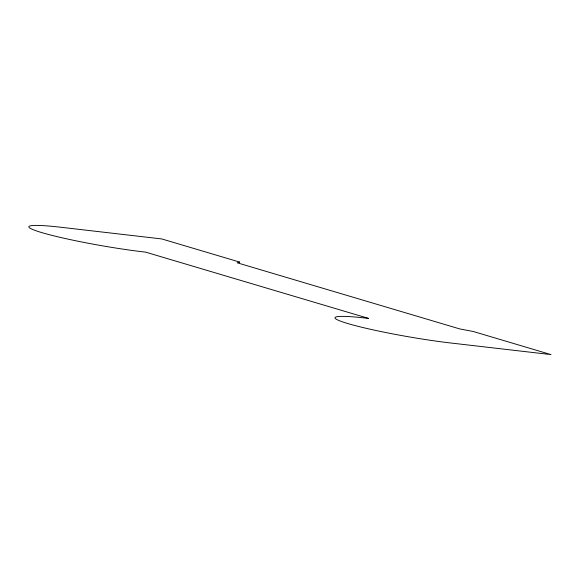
<?xml version="1.0" encoding="UTF-8"?>
<svg xmlns="http://www.w3.org/2000/svg" width="580" height="580" viewBox="0 0 580 580"><rect width="100%" height="100%" fill="white"/><g stroke="black" fill="none" stroke-linecap="round" stroke-linejoin="round"><path stroke-width="0.87" d="M239.634 262.073L237.111 262.762L459.81 328.94L473.149 331.463L551 354.598L451.733 343.106A74.871 6.134 9.9 0 1 347.797 323.538A74.871 6.134 9.9 0 1 368.655 318.42L145.587 252.133A74.871 6.134 9.9 0 1 41.651 232.565A74.871 6.134 9.9 0 1 62.509 227.447L161.776 238.938L239.634 262.073"/></g></svg>
